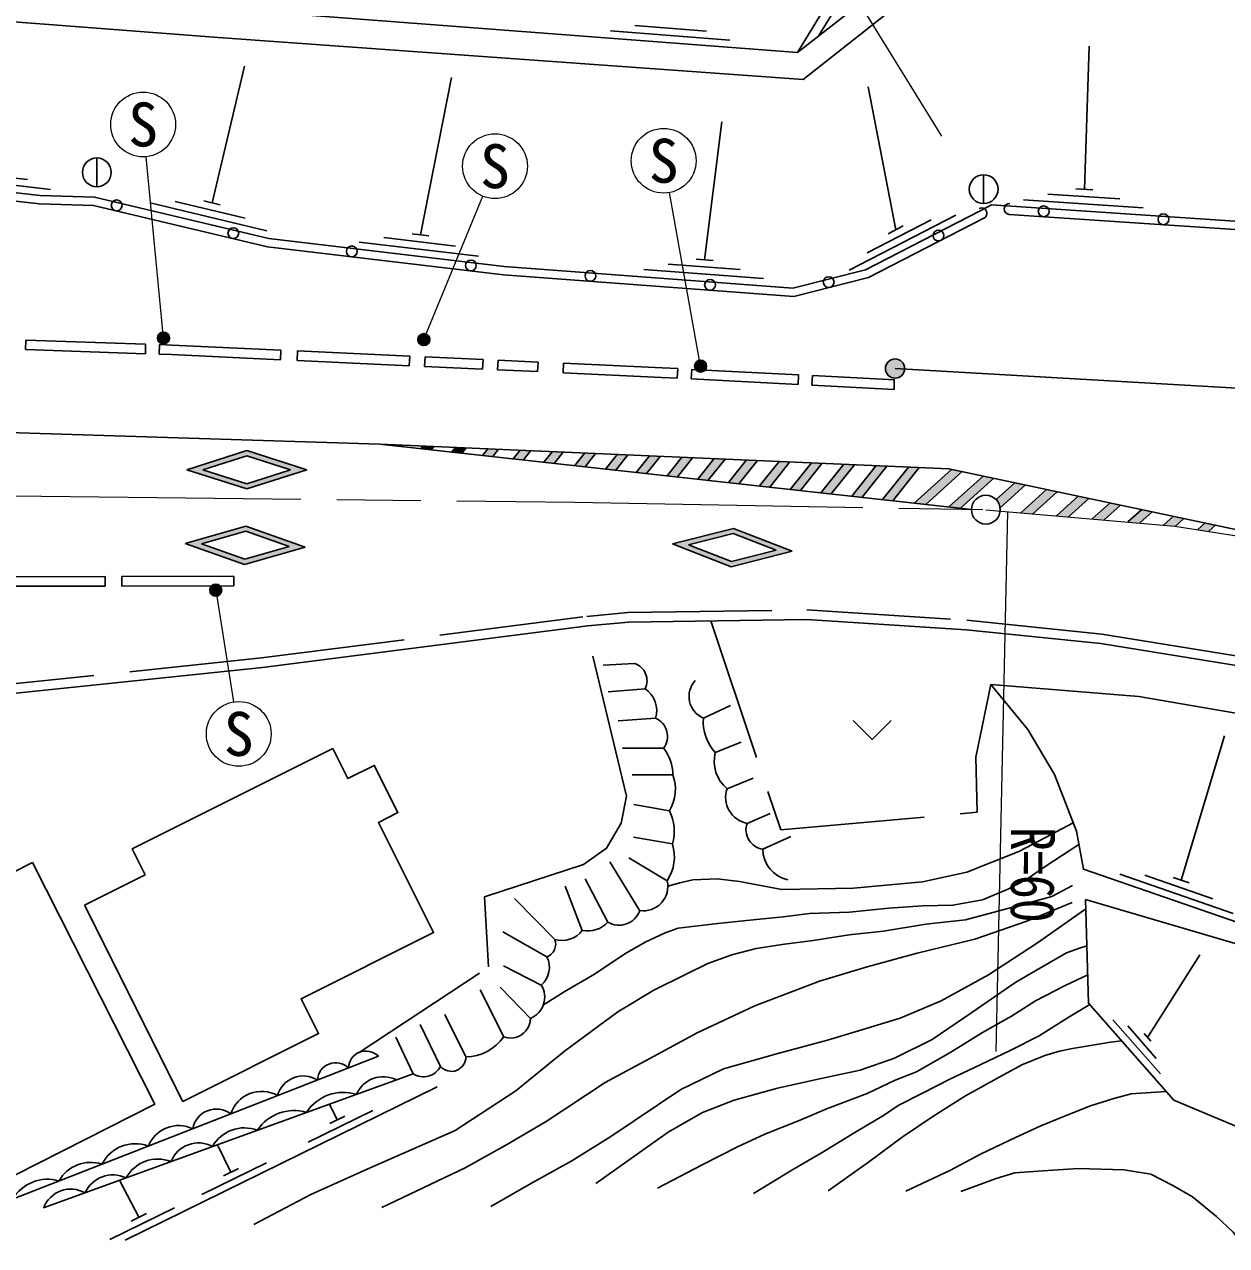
# Model space of a CAD drawing. Units: millimetres at full size, sheet at 1:1000; details may follow other scales. Extents: x 40000 to 680000, y 20000 to 380000.
# Drawn here: x 251409 to 301508, y 266328 to 317238 of the extents above; entities that cross this region are included whole.
import ezdxf
from ezdxf.enums import TextEntityAlignment as Align

# ---------------------------------------------------------------- set-up
doc = ezdxf.new("R2010")
doc.units = ezdxf.units.MM
doc.header["$LTSCALE"] = 1000
doc.linetypes.add('CHAIN', pattern=[18.5, 12, -1.5, 3.5, -1.5])
doc.linetypes.add('DASHED', pattern=[7.5, 6, -1.5])
for name, color, linetype, lineweight in [('M-BGD', 7, 'Continuous', 25), ('M-BMK', 2, 'CHAIN', 13), ('M-BMK-SRVR', 3, 'Continuous', 25), ('M-STR-HTXT', 7, 'Continuous', 13), ('M-STR-STRC', 7, 'Continuous', 25)]:
    doc.layers.add(name, color=color, linetype=linetype, lineweight=lineweight)
doc.styles.add('ＭＳ ゴシック', font='')
doc.styles.get('ＭＳ ゴシック').set_extended_font_data('MS Gothic')

msp = doc.modelspace()

# ---------------------------------------------------------------- hatches: boundary and pattern name
at = {"layer": 'M-STR-STRC'}
for points in [[(257366, 304352, -1), (257044, 303969, -0.41421), (257013, 304322, -0.41421)], [(268286, 304193, -1), (267823, 304005, -1)], [(279734, 303197, -1), (279445, 302789, -0.41421), (279386, 303138, -0.41421)], [(287356, 302676, -1), (288031, 303106, -1)], [(267121, 299702), (266671, 299722), (266649, 299694), (267077, 299647)], [(268470, 299644), (268020, 299663), (267932, 299552), (268359, 299505)], [(269818, 299585), (269369, 299605), (269214, 299411), (269642, 299364)], [(271167, 299527), (270718, 299546), (270497, 299269), (270925, 299222)], [(272516, 299468), (272066, 299488), (271780, 299128), (272207, 299080)], [(273865, 299410), (273415, 299429), (273062, 298986), (273490, 298939)], [(275213, 299351), (274764, 299371), (274345, 298844), (274772, 298797)], [(276562, 299293), (276113, 299313), (275627, 298703), (276055, 298656)], [(277911, 299235), (277461, 299254), (276910, 298561), (277337, 298514)], [(279260, 299176), (278810, 299196), (278192, 298419), (278620, 298372)], [(280608, 299118), (280159, 299137), (279475, 298278), (279902, 298231)], [(281957, 299059), (281507, 299079), (280757, 298136), (281185, 298089)], [(283306, 299001), (282856, 299020), (282040, 297995), (282468, 297947)], [(284654, 298942), (284205, 298962), (283323, 297853), (283750, 297806)], [(286003, 298884), (285554, 298903), (284605, 297711), (285033, 297664)], [(287352, 298825), (286902, 298845), (285888, 297570), (286315, 297523)], [(288701, 298767), (288251, 298786), (287170, 297428), (287598, 297381)], [(290487, 298596), (290047, 298689), (288486, 297283), (288970, 297229)], [(291808, 298317), (291368, 298410), (289939, 297122), (290423, 297069)], [(293129, 298037), (292689, 298131), (291907, 297426, -0.1621), (292072, 297085)], [(294450, 297758), (294009, 297851), (292934, 296882), (293430, 296839)], [(295770, 297479), (295330, 297572), (294422, 296753), (294918, 296710)], [(297091, 297199), (296651, 297292), (295910, 296625), (296406, 296582)], [(298412, 296920), (297972, 297013), (297398, 296496), (297894, 296453)], [(299733, 296640), (299292, 296733), (298886, 296367), (299359, 296326), (299380, 296323)], [(301053, 296361), (300613, 296454), (300306, 296177), (300769, 296105)], [(259230, 293451, -1), (259527, 293853, -0.41421), (259580, 293504, -0.41421)]]:
    msp.add_hatch(color=256, dxfattribs=at).paths.add_polyline_path(points)
h = msp.add_hatch(color=256, dxfattribs=at)
h.paths.add_polyline_path([(260674, 299470), (258174, 298670), (260674, 297870), (263174, 298670)])
h.paths.add_polyline_path([(262501, 298670), (260674, 298086), (258848, 298670), (260674, 299255)], flags=16)
h = msp.add_hatch(color=256, dxfattribs=at)
h.paths.add_polyline_path([(260637, 296323), (258113, 295601), (260587, 294724), (263111, 295445)])
h.paths.add_polyline_path([(262438, 295466), (260593, 294939), (258786, 295580), (260630, 296108)], flags=16)
h = msp.add_hatch(color=256, dxfattribs=at)
h.paths.add_polyline_path([(280957, 296228), (278414, 295579), (280862, 294631), (283405, 295279)])
h.paths.add_polyline_path([(282733, 295320), (280874, 294846), (279086, 295538), (280944, 296013)], flags=16)

# ---------------------------------------------------------------- linework, layer by layer
at = {"layer": 'M-BGD'}
for p, q in [((283623, 316072), (287817, 322952)), ((284518, 316773), (287930, 322369)), ((276848, 317192), (279839, 316963)), ((275828, 316969), (280813, 316588)), ((295581, 310361), (295776, 316336)), ((283652, 316121), (283671, 316110)), ((259226, 309801), (260583, 315497)), ((267913, 308470), (269205, 315020)), ((287724, 308675), (286577, 314632)), ((279758, 307426), (280471, 313172)), ((254426, 311669), (254426, 310469)), ((248560, 311104), (251542, 310771)), ((247533, 310917), (252502, 310362)), ((291384, 310971), (291384, 309771)), ((294064, 310161), (297058, 309962)), ((295232, 310384), (295930, 310338)), ((256655, 309796), (261518, 308638)), ((257697, 309856), (260615, 309161)), ((258885, 309882), (259566, 309719)), ((293046, 309928), (298035, 309596)), ((285775, 306997), (290221, 309285)), ((286527, 307721), (289195, 309094)), ((287412, 308514), (288035, 308835)), ((265360, 308167), (270326, 307580)), ((266389, 308348), (269368, 307996)), ((267566, 308511), (268261, 308429)), ((277220, 307015), (282206, 306641)), ((278240, 307239), (281231, 307015)), ((279409, 307452), (280107, 307400)), ((251474, 304080), (251460, 303680)), ((251474, 304080), (256461, 303910)), ((251460, 303680), (256448, 303510)), ((256461, 303910), (256448, 303510)), ((257039, 303890), (257025, 303490)), ((262096, 303661), (262077, 303261)), ((262790, 303628), (262771, 303229)), ((262790, 303628), (267467, 303411)), ((262771, 303229), (267448, 303011)), ((267467, 303411), (267448, 303011)), ((268107, 303381), (268088, 302981)), ((268088, 302981), (270502, 302869)), ((268107, 303381), (270521, 303268)), ((270521, 303268), (270502, 302869)), ((271149, 303239), (271130, 302840)), ((271149, 303239), (272813, 303162)), ((272813, 303162), (272794, 302762)), ((273881, 303112), (273863, 302712)), ((271130, 302840), (272794, 302762)), ((278636, 302887), (278615, 302488)), ((279218, 302857), (279197, 302457)), ((279197, 302457), (283650, 302226)), ((279218, 302857), (283671, 302625)), ((283671, 302625), (283650, 302226)), ((284248, 302595), (284227, 302196)), ((284248, 302595), (287677, 302417)), ((287656, 302018), (287656, 302418)), ((284227, 302196), (287656, 302018)), ((250109, 294214), (254772, 294223)), ((250110, 293814), (254772, 293823)), ((254772, 294223), (254772, 293823)), ((255472, 294225), (260134, 294234)), ((255472, 294225), (255472, 293825)), ((255472, 293825), (260135, 293834)), ((260135, 293834), (260134, 294234)), ((275524, 290532), (276836, 290596)), ((275743, 289414), (277273, 289542)), ((279704, 288322), (280834, 288845)), ((276154, 288206), (277710, 288309)), ((280200, 286879), (281273, 287318)), ((299619, 281561), (301429, 287583)), ((276334, 287060), (278044, 287060)), ((276733, 285955), (278430, 285955)), ((280690, 285372), (281775, 285812)), ((276810, 284718), (278288, 284449)), ((281523, 283930), (282487, 284338)), ((276796, 283354), (278417, 283071)), ((282179, 282857), (283345, 283386)), ((275804, 282333), (277051, 280290)), ((276603, 282490), (278197, 281540)), ((274775, 281613), (275727, 279815)), ((297060, 281810), (301785, 280177)), ((298103, 281767), (300938, 280787)), ((299288, 281675), (299949, 281447)), ((273939, 281318), (274659, 279468)), ((271829, 280802), (273513, 279094)), ((271353, 279402), (273179, 278361)), ((271378, 277985), (272947, 277188)), ((298210, 275006), (300398, 278449)), ((270398, 276992), (271389, 275026)), ((271236, 277098), (272496, 275801)), ((268932, 275964), (269807, 274191)), ((267903, 275539), (268752, 273792)), ((296768, 275735), (298752, 273484)), ((297390, 275483), (298580, 274133)), ((266886, 275022), (267606, 273494)), ((298071, 275164), (298349, 274849)), ((267606, 273494), (252210, 267902)), ((268614, 272943), (255611, 266560)), ((263234, 270636), (265927, 271958)), ((264448, 271566), (264123, 272229)), ((264134, 271412), (264762, 271720)), ((260017, 269391), (259456, 270534)), ((258803, 268461), (261496, 269783)), ((259703, 269237), (260331, 269545)), ((256178, 267506), (255371, 269050)), ((254964, 266576), (257657, 267898)), ((255864, 267352), (256492, 267660))]:
    msp.add_line(p, q, dxfattribs=at)
for points in [[(245104, 342335), (241966, 338788), (240290, 336827), (238850, 334712), (238300, 333489), (237844, 332040), (236677, 327293), (235560, 322714), (235268, 321194), (235263, 320252), (235446, 318074), (236099, 316233), (237096, 314555), (238466, 312861), (239669, 311793), (240369, 311473), (245597, 310479), (252040, 309760), (254287, 309692), (261537, 307965), (271375, 306802), (283470, 305894), (286584, 306682), (291397, 309160)], [(245366, 342104), (242231, 338559), (240569, 336614), (239156, 334540), (238627, 333365), (238181, 331946), (237017, 327210), (235902, 322639), (235617, 321160), (235613, 320266), (235791, 318148), (236417, 316383), (237384, 314756), (238720, 313103), (239862, 312090), (240476, 311809), (245649, 310825), (252065, 310109), (254334, 310041), (261599, 308310), (271408, 307150), (283439, 306247), (286459, 307011), (291237, 309471)], [(251770, 339457), (244670, 331644), (243486, 329507), (240925, 319993), (241708, 318352), (244618, 317828), (259481, 316694), (283862, 314940), (289051, 319036), (316430, 318492), (337841, 318421), (346301, 318997)], [(345013, 319593), (335972, 319239), (320206, 319113), (288421, 319826), (283623, 316072), (248621, 318750), (244156, 319272), (242212, 320021), (245133, 330418), (252545, 338894)], [(291237, 309471), (291713, 309716), (302276, 309013), (311161, 309202), (320239, 309603), (333926, 311819), (353351, 315286)], [(292448, 309316), (302268, 308663), (311173, 308853), (320275, 309254), (333985, 311474), (353413, 314942)], [(257025, 303490), (257538, 303473), (262077, 303261)], [(257039, 303890), (257554, 303872), (262096, 303661)], [(273881, 303112), (277982, 302921), (278636, 302887)], [(273863, 302712), (277962, 302521), (278615, 302488)], [(181891, 269592), (189546, 273378), (196640, 276445), (203508, 278920), (211480, 281440), (220179, 283902), (232139, 286525), (240270, 287963), (248387, 289074), (261334, 290431), (274894, 292159), (276584, 292320), (284009, 292431), (290655, 291999), (296263, 291422), (304828, 290041)], [(303108, 279403), (295542, 282018), (295254, 283600), (294333, 285968), (293229, 287842), (291690, 289724), (297855, 289216), (303180, 288303)], [(285945, 288225), (286741, 287430), (287536, 288225)], [(278224, 281307), (278729, 281445), (279270, 281570), (280281, 281611), (281209, 281501), (282968, 281168), (285960, 281224), (288842, 281487), (290689, 281889), (292850, 282761), (293730, 283215), (295119, 283948)], [(295354, 283049), (293986, 282156), (293148, 281581), (292367, 281168), (291333, 280743), (290105, 280513), (288841, 280490), (287440, 280398), (285798, 280226), (284121, 280169), (283035, 280027), (281634, 279900), (280302, 279751), (278659, 279567), (278108, 279361), (277281, 278982), (276431, 278488), (275168, 277650), (273905, 276904), (273037, 276365)], [(260967, 267205), (263347, 268458), (265691, 269511), (269362, 271128), (271888, 272781), (273923, 274434), (276144, 276074), (277634, 276982), (278925, 277618), (279888, 278090), (280887, 278454), (281905, 278708), (283086, 278890), (284285, 279053), (285776, 279289), (287211, 279435), (288982, 279726), (290629, 279913), (292548, 280428), (294221, 280886), (295093, 281335)], [(295078, 280631), (293180, 279856), (291023, 279104), (288620, 278520), (286530, 277948), (284542, 277353), (281853, 276318), (279449, 275195), (277629, 274207), (275614, 273126), (273154, 271498), (271469, 270521), (269779, 269574), (266297, 267912)], [(295638, 280372), (293626, 278945), (291592, 277611), (289610, 276528), (287906, 275815), (286176, 275274), (284881, 274891), (282807, 274336), (280540, 273697), (278770, 272838), (275851, 270871), (274226, 269867), (272548, 268930), (270844, 267953)], [(275217, 268917), (278242, 271056), (279668, 271874), (280989, 272389), (282799, 272891), (284609, 273287), (286234, 273644), (287666, 274146), (289238, 274925), (290889, 276048), (292730, 277305), (293853, 277965), (294844, 278533), (295379, 278730), (295684, 278831)], [(295720, 277620), (294780, 277165), (293548, 276532), (292541, 275899), (291343, 275212), (290019, 274389), (288589, 273571), (287700, 273227), (286527, 272665), (284874, 272047), (283668, 271523), (282266, 270972), (281131, 270438), (279648, 269688), (277787, 268723)], [(281787, 268499), (283459, 269508), (284652, 270205), (286019, 271049), (287207, 271756), (287816, 272174), (288835, 272679), (289976, 273262), (291273, 273880), (292495, 274465), (293696, 275066), (294907, 275841), (295806, 276373)], [(284901, 268604), (286581, 269806), (287989, 270851), (289308, 271734), (290634, 272574), (291929, 273300), (292983, 273867), (293938, 274254), (294547, 274427), (295083, 274542), (295758, 274658), (296672, 274806), (297140, 274859)], [(243836, 273479), (250310, 268137), (250916, 268267), (266161, 274224)], [(298996, 272753), (297534, 272655), (296813, 272457), (295831, 272154), (294818, 271747), (293763, 271319), (292708, 270828), (291277, 270150), (289972, 269461), (288144, 268594)], [(290431, 268584), (291904, 269127), (292687, 269356), (293857, 269450), (295319, 269544), (297231, 269482), (298348, 269304), (299267, 268834), (300082, 268354), (301085, 267540), (301781, 266886), (302233, 266328)]]:
    msp.add_lwpolyline(points, dxfattribs=at)
at = {"layer": 'M-BGD', "linetype": 'DASHED'}
for points in [[(181714, 269950), (189378, 273741), (196493, 276817), (203380, 279299), (211365, 281824), (220081, 284290), (232061, 286918), (240209, 288358), (248339, 289471), (261288, 290828), (274850, 292557), (276562, 292720), (284019, 292831), (290689, 292397), (296315, 291818), (304899, 290435)], [(280019, 292371), (282929, 283661), (291118, 284391), (291064, 286686), (291690, 289724)], [(265359, 274384), (270756, 277944), (270578, 280864), (274703, 282220), (275661, 282890), (276283, 283943), (276499, 285068), (274792, 292146)]]:
    msp.add_lwpolyline(points, dxfattribs=at)
at = {"layer": 'M-BGD'}
for points in [[(253918, 280520), (258014, 272337), (263668, 275167), (262942, 276619), (268460, 279380), (266164, 283970), (266976, 284376), (265988, 286349), (264887, 285798), (264261, 287050), (255897, 282864), (256439, 281781)], [(251032, 269279), (256843, 272221), (251743, 282292), (245933, 279351)], [(295626, 280762), (295755, 276431), (299315, 272392), (306397, 269421), (310488, 271161), (312073, 273483), (311335, 274894), (301861, 278917)]]:
    msp.add_lwpolyline(points, close=True, dxfattribs=at)
for centre, radius in [((254426, 311069), 600), ((291384, 310371), 600), ((255252, 309694), 225), ((293888, 309446), 225), ((298877, 309114), 225), ((260116, 308535), 225), ((289502, 308437), 225), ((265051, 307776), 225), ((270016, 307189), 225), ((274996, 306755), 225), ((279982, 306381), 225), ((284926, 306495), 225)]:
    msp.add_circle(centre, radius, dxfattribs=at)
for centre, radius, start, end in [((291294, 309360), 225, 297.2389, 117.2389), ((292462, 309541), 225, 86.1938, 266.1938), ((276609, 289884), 747, 332.7638, 72.3168), ((280073, 289217), 968, 136.7039, 247.5478), ((276678, 288637), 1083, 342.358, 56.6817), ((277388, 287553), 822, 323.0485, 66.9107), ((281640, 288181), 1941, 175.8311, 222.1209), ((276722, 285978), 1708, 359.2129, 39.2832), ((281650, 286518), 1494, 165.9872, 230.0508), ((276779, 285350), 1758, 329.1407, 20.1022), ((281738, 285016), 1107, 161.2209, 258.7628), ((276619, 283599), 1874, 343.6531, 26.9792), ((282302, 283669), 822, 161.5326, 261.4273), ((276685, 282537), 1812, 326.5781, 17.1352), ((283492, 282866), 1313, 180.4085, 258.2385), ((277197, 281307), 1027, 261.8088, 13.1187), ((276194, 280595), 910, 239.0596, 340.4241), ((274890, 280573), 1129, 258.2023, 317.8046), ((272981, 278894), 568, 290.3695, 20.5496), ((273816, 280108), 1058, 253.3675, 322.7997), ((272334, 277919), 954, 309.9617, 27.646), ((272137, 276683), 954, 292.1993, 31.9528), ((271664, 275813), 834, 250.7425, 359.0577), ((269752, 276211), 2021, 271.5658, 324.0973), ((265642, 273710), 730, 44.7359, 177.9501), ((264381, 273185), 765, 46.1085, 176.5775), ((269202, 274196), 605, 221.9434, 359.4963), ((263027, 272296), 1105, 57.6994, 164.9866), ((268041, 274173), 806, 237.3607, 331.8371), ((266360, 272153), 1215, 63.3409, 156.578), ((261296, 271403), 1353, 60.6298, 162.0562), ((264706, 270879), 1838, 72.951, 146.968), ((259407, 271018), 1003, 53.1449, 169.5411), ((262646, 270113), 1843, 73.6032, 146.3158), ((257838, 269963), 1368, 64.7761, 157.9099), ((260570, 269724), 1512, 68.9858, 150.9331), ((256031, 269012), 1562, 69.7663, 152.9198), ((258660, 269383), 1225, 61.3409, 158.5781), ((256970, 268417), 1516, 68.7385, 151.1804), ((254170, 268286), 1512, 71.8765, 150.8095), ((252371, 267396), 1696, 73.6067, 149.0794), ((255092, 267997), 1275, 64.5051, 155.4138), ((253339, 267479), 1205, 60.4778, 159.4411)]:
    msp.add_arc(centre, radius, start, end, dxfattribs=at)
at = {"layer": 'M-BMK'}
msp.add_lwpolyline([(222837, 306593), (229353, 302800), (233029, 300641), (234920, 299837), (239861, 298417), (245323, 297707), (250932, 297591), (274348, 297315), (291477, 297008), (299359, 296326), (307436, 295059)], dxfattribs=at)
at = {"layer": 'M-BMK-SRVR'}
msp.add_circle((291477, 297008), 600, dxfattribs=at)
at = {"layer": 'M-STR-HTXT'}
for p, q in [((275270, 335787), (289630, 312585)), ((257205, 304161), (256484, 311722)), ((268054, 304099), (270507, 310079)), ((279590, 302993), (278288, 310226)), ((292375, 296930), (291888, 274422)), ((259379, 293652), (260126, 288992))]:
    msp.add_line(p, q, dxfattribs=at)
for centre in [(256356, 313066), (271019, 311328), (278049, 311554), (260340, 287659)]:
    msp.add_circle(centre, 1350, dxfattribs=at)
at = {"layer": 'M-STR-STRC'}
for p, q in [((287693, 302891), (385867, 297261)), ((260674, 299470), (258174, 298670)), ((263174, 298670), (260674, 299470)), ((290877, 297019), (266222, 299741)), ((266671, 299722), (266649, 299694)), ((267121, 299702), (267077, 299647)), ((268020, 299663), (267932, 299552)), ((268470, 299644), (268359, 299505)), ((269369, 299605), (269214, 299411)), ((269818, 299585), (269642, 299364)), ((270718, 299546), (270497, 299269)), ((271167, 299527), (270925, 299222)), ((272066, 299488), (271780, 299128)), ((272516, 299468), (272207, 299080)), ((273415, 299429), (273062, 298986)), ((273865, 299410), (273490, 298939)), ((274764, 299371), (274345, 298844)), ((275213, 299351), (274772, 298797)), ((260674, 299255), (258848, 298670)), ((262501, 298670), (260674, 299255)), ((276113, 299313), (275627, 298703)), ((276562, 299293), (276055, 298656)), ((277461, 299254), (276910, 298561)), ((277911, 299235), (277337, 298514)), ((278810, 299196), (278192, 298419)), ((279260, 299176), (278620, 298372)), ((280159, 299137), (279475, 298278)), ((280608, 299118), (279902, 298231)), ((281507, 299079), (280757, 298136)), ((281957, 299059), (281185, 298089)), ((282856, 299020), (282040, 297995)), ((283306, 299001), (282468, 297947)), ((284205, 298962), (283323, 297853)), ((284654, 298942), (283750, 297806)), ((285554, 298903), (284605, 297711)), ((286003, 298884), (285033, 297664)), ((286902, 298845), (285888, 297570)), ((258174, 298670), (260674, 297870)), ((258848, 298670), (260674, 298086)), ((260674, 298086), (262501, 298670)), ((260674, 297870), (263174, 298670)), ((287352, 298825), (286315, 297523)), ((288251, 298786), (287170, 297428)), ((288701, 298767), (287598, 297381)), ((290047, 298689), (288486, 297283)), ((290487, 298596), (288970, 297229)), ((291368, 298410), (289939, 297122)), ((291808, 298317), (290423, 297069)), ((292689, 298131), (291907, 297426)), ((293129, 298037), (292072, 297085)), ((294009, 297851), (292934, 296882)), ((294450, 297758), (293430, 296839)), ((295330, 297572), (294422, 296753)), ((295770, 297479), (294918, 296710)), ((296651, 297292), (295910, 296625)), ((297091, 297199), (296406, 296582)), ((297972, 297013), (297398, 296496)), ((298412, 296920), (297894, 296453)), ((260637, 296323), (258113, 295601)), ((263111, 295445), (260637, 296323)), ((299292, 296733), (298886, 296367)), ((299733, 296640), (299380, 296323)), ((300613, 296454), (300306, 296177)), ((301053, 296361), (300769, 296105)), ((260630, 296108), (258786, 295580)), ((262438, 295466), (260630, 296108)), ((280957, 296228), (278414, 295579)), ((280944, 296013), (279086, 295538)), ((282733, 295320), (280944, 296013)), ((283405, 295279), (280957, 296228)), ((258113, 295601), (260587, 294724)), ((258786, 295580), (260593, 294939)), ((260587, 294724), (263111, 295445)), ((260593, 294939), (262438, 295466)), ((278414, 295579), (280862, 294631)), ((279086, 295538), (280874, 294846)), ((280862, 294631), (283405, 295279)), ((280874, 294846), (282733, 295320))]:
    msp.add_line(p, q, dxfattribs=at)
for points in [[(229035, 306471), (232661, 304140), (236135, 302498), (240323, 301149), (244700, 300475), (250283, 300236), (266222, 299741)], [(266222, 299741), (289934, 298713), (306555, 295197)]]:
    msp.add_lwpolyline(points, dxfattribs=at)
for centre, radius in [((257205, 304161), 250), ((268054, 304099), 250), ((279590, 302993), 250), ((287693, 302891), 400), ((259379, 293652), 250)]:
    msp.add_circle(centre, radius, dxfattribs=at)

# ---------------------------------------------------------------- texts
at = {"layer": 'M-STR-HTXT', "style": 'ＭＳ ゴシック'}
for p in [(256356, 313066), (271019, 311328), (278049, 311554), (260340, 287659)]:
    msp.add_text('S', height=1833, dxfattribs=at).set_placement(p, align=Align.MIDDLE_CENTER)
at = {"layer": 'M-STR-HTXT', "style": 'ＭＳ ゴシック', "width": 0.8}
msp.add_text('R=60', height=1833, rotation=269.868, dxfattribs=at).set_placement((291975, 281790), align=Align.BOTTOM_CENTER)

doc.saveas('drawing.dxf')
